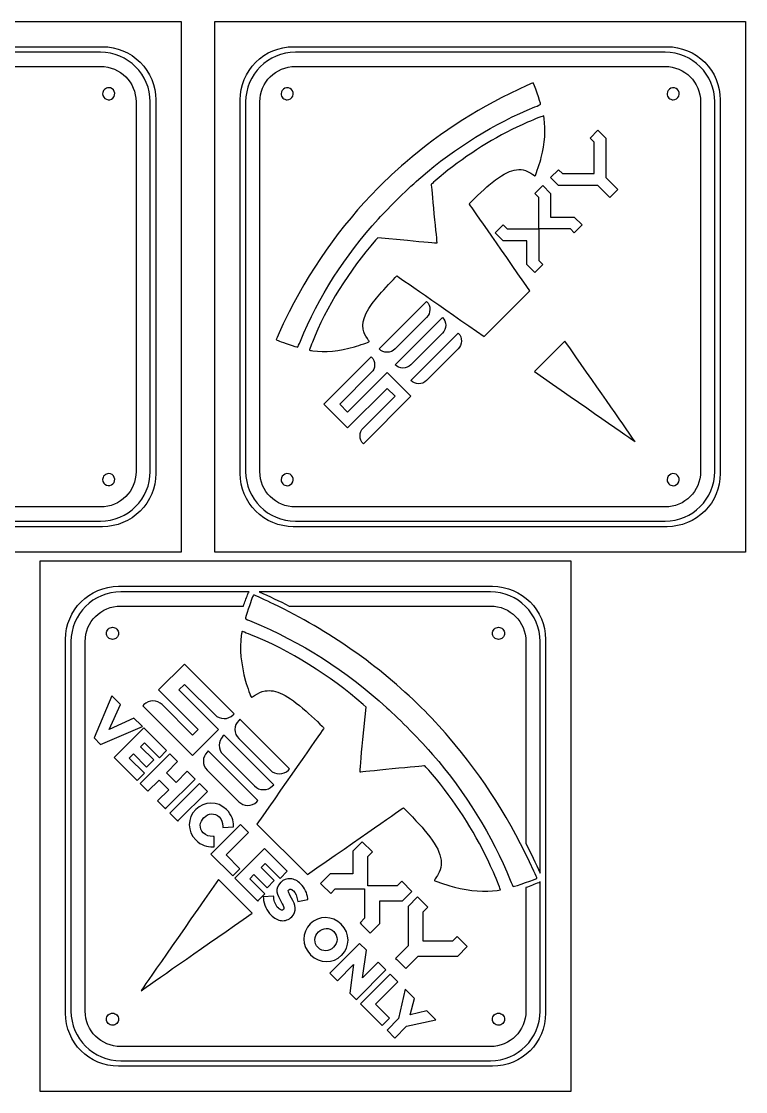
# Model space of a CAD drawing. Extents: x 0 to 1282, y 0 to 551.
# Drawn here: x 982.2 to 1282.4, y 107.5 to 551.2 of the extents above; entities that cross this region are included whole.
import ezdxf

# ---------------------------------------------------------------- set-up
doc = ezdxf.new("R2010")
doc.units = 0
doc.layers.add('Ebene_1', color=7, linetype='CONTINUOUS')

msp = doc.modelspace()

# ---------------------------------------------------------------- linework, layer by layer
at = {"layer": 'Ebene_1', "color": 7}
for points in [[(828.397345, 551.227001), (1048.397408, 551.227007), (1048.397413, 331.226961), (828.397341, 331.226954)], [(1062.400585, 331.227362), (1062.40059, 551.227422), (1282.400626, 551.227432), (1282.400634, 331.227364)], [(1015.897156, 521.227181)], [(1092.40057, 518.727031)], [(1252.400669, 518.727031)], [(1226.132844, 478.277907), (1221.220121, 483.19063), (1204.844388, 483.190642), (1201.569237, 486.465793), (1204.844387, 489.740942), (1206.481959, 488.10337), (1219.582537, 488.10335), (1219.582496, 501.203905), (1217.944924, 502.841478), (1221.220051, 506.116608), (1224.495201, 502.841457), (1224.495259, 486.465763), (1229.407982, 481.55304)], [(1130.0925, 482.231961)], [(1211.39468, 463.539736), (1209.757102, 465.177313), (1196.656513, 465.177317), (1196.656505, 478.277911), (1195.018928, 479.915488), (1198.294077, 483.190638), (1201.569228, 479.915488), (1201.569229, 473.365187), (1201.543632, 473.33959), (1201.569222, 470.090029), (1211.394661, 470.090026), (1214.669812, 466.814876)], [(1195.018928, 447.163988), (1191.743778, 450.439139), (1191.743781, 460.264585), (1188.468631, 460.264585), (1188.468631, 460.264585), (1181.918331, 460.264585), (1178.643181, 463.539735), (1181.91833, 466.814886), (1183.555903, 465.177313), (1196.656513, 465.177317), (1196.656505, 452.076712), (1198.294078, 450.439139)], [(1015.897156, 361.227082)], [(1092.40057, 358.726932)], [(1252.400669, 358.726932)], [(1249.00385, 349.892733)], [(1249.900641, 341.72736)], [(990.004305, 327.499511), (1210.004371, 327.499519), (1210.004374, 107.49947), (990.004301, 107.499463)], [(1191.185192, 308.680184)], [(1019.743125, 271.52811), (1012.343357, 254.201223), (1015.065443, 251.479137), (1032.390949, 258.880286), (1031.87581, 259.395424), (1028.885797, 262.385438), (1018.594072, 257.664942), (1023.314568, 267.956667)], [(1147.88759, 266.820442)], [(1032.975141, 258.296094), (1020.69468, 246.015632), (1030.211621, 236.49869), (1030.559652, 236.846721), (1033.17539, 239.462459), (1026.887385, 245.750463), (1028.622011, 247.485088), (1034.082756, 242.024343), (1037.047911, 244.989497), (1031.587165, 250.450242), (1033.238925, 252.102002), (1039.444063, 245.896864), (1042.409217, 248.862018)], [(1043.722612, 247.548623), (1031.44215, 235.268161), (1034.687665, 232.022646), (1039.336342, 236.671323), (1043.338674, 232.668992), (1038.689997, 228.020315), (1041.935512, 224.7748), (1042.283543, 225.122831), (1054.215974, 237.055261), (1050.970458, 240.300776), (1046.386687, 235.717005), (1042.384355, 239.719336), (1046.968127, 244.303108)], [(1056.072129, 235.199105), (1043.791668, 222.918644), (1047.037176, 219.673136), (1047.385207, 220.021167), (1059.317637, 231.953597)], [(1067.249101, 224.417095)], [(1073.053742, 218.217492), (1060.773281, 205.937031), (1069.794425, 196.915887), (1070.142456, 197.263918), (1072.807917, 199.929379), (1067.032288, 205.705008), (1076.299258, 214.971977)], [(1123.516762, 211.117324), (1119.579338, 207.1799), (1119.579338, 200.354663), (1119.579338, 197.741676), (1110.141114, 197.741676), (1106.203688, 193.80425), (1106.673249, 193.334688), (1110.417331, 189.590606), (1112.328734, 191.502008), (1124.491801, 191.503387), (1124.491801, 179.338941), (1122.580399, 177.427539), (1123.048582, 176.959356), (1126.792657, 173.215281), (1130.730083, 177.152707), (1130.731469, 186.595075), (1133.044748, 186.613028), (1133.068224, 186.589552), (1140.1683, 186.590938), (1144.105724, 190.528362), (1139.893466, 194.74062), (1137.982066, 192.82922), (1125.81762, 192.82922), (1125.818999, 204.992288), (1127.730399, 206.903688)], [(1082.961528, 208.309707), (1070.681066, 196.029245), (1080.198012, 186.512299), (1080.546043, 186.86033), (1083.16178, 189.476068), (1076.873775, 195.764073), (1078.6084, 197.498699), (1084.06914, 192.037959), (1087.034294, 195.003113), (1081.573554, 200.463853), (1083.225314, 202.115612), (1089.430454, 195.910473), (1092.395608, 198.875627)], [(1097.943329, 193.656612)], [(1146.443879, 188.190207), (1142.506455, 184.252783), (1142.505069, 167.877458), (1137.317775, 162.690163), (1137.787343, 162.220594), (1141.531418, 158.476519), (1146.718713, 163.663814), (1163.094038, 163.6652), (1167.031462, 167.602624), (1162.819205, 171.814882), (1160.907805, 169.903482), (1148.743358, 169.903482), (1148.744737, 182.066549), (1150.656137, 183.977949)], [(1111.734604, 173.838508)], [(1114.814259, 176.85166)], [(1122.328883, 168.942352), (1110.048421, 156.661891), (1113.260787, 153.449525), (1119.939632, 160.12837), (1118.348641, 148.361671), (1121.037585, 145.672727), (1121.385616, 146.020758), (1133.318047, 157.953188), (1130.105681, 161.165554), (1123.660231, 154.720104), (1125.200126, 166.071109)], [(1135.047142, 156.224092), (1122.766681, 143.943631), (1131.787818, 134.922494), (1132.135849, 135.270525), (1134.80131, 137.935986), (1129.025681, 143.711615), (1138.29265, 152.978584)], [(1141.311665, 149.95957), (1138.58267, 137.756444), (1133.768269, 132.942043), (1137.013784, 129.696528), (1141.876523, 134.559267), (1154.03269, 137.238545), (1153.396018, 137.875217), (1150.303803, 140.967432), (1143.36946, 139.259047), (1145.122031, 146.149204)], [(1000.504303, 139.999459)]]:
    msp.add_lwpolyline(points, close=True, dxfattribs=at)
for points in [[(860.897349, 540.727002), (1015.897397, 540.727002)], [(1015.000637, 538.454208), (861.794105, 538.454205)], [(1094.900593, 540.727421), (1249.900641, 540.727421)], [(1249.003848, 538.454611), (1095.797338, 538.454609)], [(861.794107, 532.561653), (1015.000637, 532.561656)], [(1095.797331, 532.562068), (1249.003845, 532.562066)], [(1029.73205, 517.830262), (1029.732044, 364.623745)], [(1035.624593, 364.623745), (1035.624595, 517.830259)], [(1037.897404, 518.726995), (1037.897404, 363.726947)], [(1072.900587, 363.727366), (1072.900587, 518.727414)], [(1075.173382, 517.830667), (1075.173383, 364.624125)], [(1081.065936, 364.624122), (1081.065945, 517.830653)], [(1263.735256, 517.830655), (1263.735258, 364.624127)], [(1269.6278, 364.624134), (1269.627805, 517.830655)], [(1271.900648, 518.727414), (1271.900648, 363.727366)], [(1198.888166, 510.874437), (1198.702542, 512.048866), (1198.123731, 511.861045)], [(1129.981777, 461.558291), (1129.018203, 460.468272)], [(1142.209789, 460.353909), (1129.981777, 461.558291)], [(1174.013037, 420.565767), (1192.974411, 439.527135)], [(1130.528807, 415.425361), (1150.179703, 435.076264)], [(1137.079102, 408.875065), (1156.730004, 428.525963)], [(1150.179704, 428.525963), (1137.079106, 415.425361)], [(1156.730005, 421.975662), (1143.629402, 408.875065)], [(1143.629403, 402.324764), (1163.280305, 421.975662)], [(1207.501932, 418.699278), (1194.856261, 406.053598)], [(1163.280306, 415.425361), (1150.179703, 402.324764)], [(1123.978506, 382.673863), (1137.079103, 395.774464), (1133.803953, 399.049615), (1117.428207, 382.673862), (1107.602755, 392.499313), (1127.253657, 412.15021)], [(1127.253657, 405.59991), (1114.153054, 392.499314), (1117.428205, 389.224164), (1133.803953, 405.599914), (1143.629404, 395.774463), (1123.978502, 376.123566)], [(1236.225158, 377.263497), (1236.632598, 376.986165), (1236.269756, 377.503948)], [(1015.000637, 349.892337), (861.794103, 349.89233)], [(1249.00385, 349.892733), (1095.797341, 349.892731)], [(1015.897397, 341.726941), (860.897349, 341.726941)], [(861.79411, 343.999788), (1015.000637, 343.999788)], [(1249.900641, 341.72736), (1094.900593, 341.72736)], [(1095.797328, 344.000181), (1249.00385, 344.000184)], [(1022.504311, 316.999515), (1177.504361, 316.999517)], [(1076.616, 314.726954), (1023.400951, 314.726954)], [(1176.607616, 314.726954), (1080.787495, 314.726954)], [(1023.400953, 308.834391), (1074.270084, 308.834389)], [(1093.173352, 308.834389), (1176.607615, 308.83439)], [(1000.504303, 139.999459), (1000.504302, 294.999506)], [(1002.776974, 294.102977), (1002.77698, 140.896318)], [(1008.669543, 140.896318), (1008.669545, 294.102983)], [(1191.339023, 294.102982), (1191.339024, 210.427548)], [(1197.231594, 198.012452), (1197.231594, 294.102976)], [(1199.504369, 294.999509), (1199.504368, 139.999461)], [(1049.857481, 284.776606), (1039.094812, 274.013938), (1055.47014, 257.63861), (1053.131991, 255.300462), (1040.50074, 267.931713)], [(1069.978265, 263.719456), (1070.446448, 264.187639), (1049.857481, 284.776606)], [(1033.012589, 267.931714), (1032.544406, 267.463532), (1033.013969, 266.993969), (1053.133374, 246.874564), (1063.896044, 257.637235), (1047.519335, 274.013944), (1049.857483, 276.352092), (1062.490116, 263.719459)], [(1123.75789, 253.456064), (1125.086218, 266.94256)], [(1125.086218, 266.94256), (1123.884037, 268.005299)], [(1072.782926, 261.850542), (1072.314744, 261.38236)], [(1092.903712, 240.793193), (1093.371895, 241.261376), (1072.782926, 261.850542)], [(1070.738948, 257.646565), (1070.738948, 257.640908), (1070.738948, 257.63808)], [(1066.23252, 255.300137), (1065.764338, 254.831954)], [(1086.353306, 234.242787), (1086.821489, 234.71097), (1066.23252, 255.300137)], [(1072.314751, 253.894005), (1085.415562, 240.793193)], [(1059.682107, 248.749724), (1059.213925, 248.281541)], [(1079.802894, 227.692374), (1080.271076, 228.160557), (1059.682107, 248.749724)], [(1064.188543, 251.096159), (1064.188543, 251.090502), (1064.188543, 251.087674)], [(1057.638137, 244.545753), (1057.638137, 244.540096), (1057.638137, 244.537268)], [(1065.764338, 247.343592), (1078.865149, 234.24278)], [(1059.213932, 240.793186), (1072.314744, 227.692374)], [(1054.522568, 224.468198), (1054.489405, 224.435035)], [(1057.884063, 221.106661), (1057.917226, 221.139824)], [(1065.696789, 217.442701), (1065.721637, 216.93999), (1070.178348, 217.256251), (1070.174205, 217.718911)], [(1079.874829, 218.379682), (1100.787667, 197.466844)], [(1061.655765, 209.015407), (1062.12947, 209.030596), (1062.132227, 209.505687), (1062.151567, 213.237338), (1061.67924, 213.259435)], [(1077.816235, 181.444167), (1063.869087, 195.391315)], [(1089.70252, 194.218663), (1089.669357, 194.185499)], [(1093.130285, 191.188617), (1093.163448, 191.221781)], [(1179.477917, 190.944435), (1180.773198, 191.149173), (1180.566046, 191.787552)], [(1191.339026, 192.073852), (1191.339026, 140.896318)], [(1197.231595, 140.89631), (1197.231589, 194.517699)], [(1086.818818, 188.108784), (1086.771859, 188.597685), (1082.497453, 188.212369), (1082.52508, 187.737285)], [(1094.182694, 187.766297), (1094.181279, 187.767711)], [(1096.696219, 186.849321), (1096.784607, 186.363185), (1100.96648, 187.131061), (1100.915385, 187.585433)], [(1090.8267, 182.998847), (1090.793537, 182.965684)], [(1094.271061, 179.985341), (1094.304224, 180.018505)], [(1101.955198, 177.03546), (1101.921952, 177.002214)], [(1105.316948, 173.673709), (1105.350194, 173.706955)], [(1111.60196, 167.388698), (1111.568715, 167.355452)], [(1114.963711, 164.026947), (1114.996956, 164.060193)], [(1032.115967, 149.764797), (1031.810079, 149.315424), (1032.38116, 149.715611)], [(1176.607618, 126.16491), (1023.400951, 126.16491)], [(1023.400958, 120.27234), (1176.607618, 120.272333)], [(1177.504364, 117.999458), (1022.504311, 117.999451)]]:
    msp.add_lwpolyline(points, dxfattribs=at)
for points in [[(1035.624595, 517.830259), (1035.624593, 529.204964), (1026.375351, 538.454206), (1015.000637, 538.454208)], [(1015.897397, 540.727002), (1021.732162, 540.727002), (1027.32795, 538.409151), (1031.453751, 534.283349)], [(1095.797338, 538.454609), (1084.422631, 538.454609), (1075.173382, 529.20536), (1075.173382, 517.830667)], [(1079.344239, 534.283768), (1083.470041, 538.40957), (1089.065829, 540.727421), (1094.900593, 540.727421)], [(1269.627805, 517.830655), (1269.627805, 529.205362), (1260.378569, 538.454611), (1249.003848, 538.454611)], [(1249.900641, 540.727421), (1255.735406, 540.727421), (1261.331194, 538.40957), (1265.456995, 534.283768)], [(1015.000637, 532.561656), (1023.212787, 532.561658), (1029.73205, 526.042405), (1029.73205, 517.830262)], [(1031.453751, 534.283349), (1035.579553, 530.157548), (1037.897404, 524.56176), (1037.897404, 518.726995)], [(1072.900587, 518.727414), (1072.900587, 524.562179), (1075.218438, 530.157967), (1079.344239, 534.283768)], [(1081.065945, 517.830653), (1081.065938, 526.042803), (1087.585189, 532.562068), (1095.797331, 532.562068)], [(1249.003845, 532.562066), (1257.215998, 532.56207), (1263.735261, 526.042806), (1263.735256, 517.830655)], [(1265.456995, 534.283768), (1269.582797, 530.157967), (1271.900648, 524.562179), (1271.900648, 518.727414)], [(1018.397158, 523.727183), (1017.734116, 523.727183), (1017.098231, 523.46379), (1016.62939, 522.994949)], [(1020.706858, 522.18389), (1020.319905, 523.118077), (1019.408314, 523.727183), (1018.397158, 523.727183)], [(1094.168338, 522.994801), (1093.453342, 523.709796), (1092.378047, 523.923686), (1091.443861, 523.536733)], [(1191.693286, 524.628385), (1172.922514, 516.14526), (1156.539594, 505.754817), (1141.249864, 492.635845)], [(1194.312161, 525.776863), (1194.269593, 525.776863), (1193.090819, 525.259995), (1191.693286, 524.628385)], [(1197.454309, 516.855445), (1197.497943, 517.36392), (1194.534936, 525.776855), (1194.312161, 525.776863)], [(1254.168437, 522.994801), (1253.453441, 523.709796), (1252.378146, 523.923686), (1251.44396, 523.536733)], [(1016.62939, 522.994949), (1016.160549, 522.526108), (1015.897156, 521.890223), (1015.897156, 521.227181)], [(1015.897156, 521.227181), (1015.897156, 520.216025), (1016.506262, 519.304433), (1017.440449, 518.917481)], [(1017.440449, 518.917481), (1018.374635, 518.530528), (1019.44993, 518.744418), (1020.164926, 519.459413)], [(1020.164926, 519.459413), (1020.879921, 520.174408), (1021.093811, 521.249704), (1020.706858, 522.18389)], [(1091.443861, 523.536733), (1090.509674, 523.14978), (1089.900568, 522.238189), (1089.900568, 521.227033)], [(1089.900568, 521.227033), (1089.900568, 520.563991), (1090.16396, 519.928106), (1090.632802, 519.459265)], [(1090.632802, 519.459265), (1091.101643, 518.990423), (1091.737528, 518.727031), (1092.40057, 518.727031)], [(1092.40057, 518.727031), (1093.411726, 518.727031), (1094.323317, 519.336137), (1094.71027, 520.270324)], [(1094.71027, 520.270324), (1095.097223, 521.20451), (1094.883333, 522.279805), (1094.168338, 522.994801)], [(1251.44396, 523.536733), (1250.509773, 523.14978), (1249.900667, 522.238189), (1249.900667, 521.227033)], [(1249.900667, 521.227033), (1249.900667, 520.563991), (1250.164059, 519.928106), (1250.632901, 519.459265)], [(1250.632901, 519.459265), (1251.101742, 518.990423), (1251.737627, 518.727031), (1252.400669, 518.727031)], [(1252.400669, 518.727031), (1253.411825, 518.727031), (1254.323416, 519.336137), (1254.710369, 520.270324)], [(1254.710369, 520.270324), (1255.097322, 521.20451), (1254.883432, 522.279805), (1254.168437, 522.994801)], [(1147.800515, 486.574102), (1161.999894, 498.852853), (1178.404426, 508.987631), (1195.010458, 515.741671)], [(1195.010458, 515.741671), (1196.348706, 516.285968), (1197.44808, 516.786989), (1197.454309, 516.855445)], [(1198.123731, 511.861045), (1196.884307, 511.459005), (1192.437722, 509.611716), (1189.753347, 508.383456)], [(1197.690731, 494.738403), (1199.192297, 500.699842), (1199.60867, 506.309803), (1198.888166, 510.874437)], [(1189.753347, 508.383456), (1178.379119, 503.179093), (1167.150475, 496.155453), (1157.145093, 487.987139)], [(1141.249864, 492.635845), (1137.416896, 489.347072), (1133.693186, 485.873111), (1130.0925, 482.231961)], [(1195.256751, 487.399203), (1195.585666, 487.996711), (1197.277783, 493.098888), (1197.690731, 494.738403)], [(1176.007802, 483.304428), (1183.590571, 489.700881), (1188.242025, 491.165238), (1192.865888, 488.611247)], [(1192.865888, 488.611247), (1193.452986, 488.286839), (1194.197806, 487.82021), (1194.520449, 487.574217)], [(1130.233175, 469.403594), (1134.301051, 473.893396), (1143.238613, 482.629238), (1147.800515, 486.574102)], [(1157.145093, 487.987139), (1154.772503, 486.050209), (1152.1464, 483.74219), (1152.102464, 483.555467)], [(1194.520449, 487.574217), (1195.053926, 487.167878), (1195.121188, 487.15263), (1195.256751, 487.399203)], [(1130.0925, 482.231961), (1114.489515, 466.45365), (1101.193106, 447.532468), (1091.292418, 426.901577)], [(1152.102464, 483.555467), (1152.081329, 483.465869), (1152.594476, 478.008644), (1153.242908, 471.427952)], [(1167.869077, 475.580805), (1167.861368, 475.747557), (1174.356708, 481.911638), (1176.007802, 483.304428)], [(1192.974411, 439.527135), (1179.538968, 458.795702), (1167.870882, 475.542966), (1167.869077, 475.580805)], [(1153.242908, 471.427952), (1153.891383, 464.847302), (1154.425667, 459.392162), (1154.429744, 459.305919)], [(1097.862447, 418.611199), (1105.515728, 437.179935), (1116.136031, 453.844232), (1130.233175, 469.403594)], [(1129.018203, 460.468272), (1118.223858, 448.258135), (1108.405181, 432.44284), (1102.834546, 418.292925)], [(1154.429744, 459.305919), (1154.43393, 459.219708), (1148.935069, 459.691434), (1142.209789, 460.353909)], [(1131.522336, 438.992174), (1133.583339, 441.314684), (1137.833633, 445.785126), (1137.908933, 445.709826)], [(1137.908933, 445.709826), (1137.92852, 445.690225), (1157.179224, 432.286801), (1174.013037, 420.565767)], [(1123.938311, 423.578181), (1123.17582, 427.583549), (1125.388675, 432.080546), (1131.522336, 438.992174)], [(1150.179703, 435.076264), (1151.100842, 434.155124), (1151.552884, 433.054882), (1151.535827, 431.775539)], [(1151.535827, 431.775539), (1151.518763, 430.496174), (1151.066722, 429.412982), (1150.179704, 428.525963)], [(1091.292418, 426.901577), (1089.992566, 424.192995), (1087.864893, 419.481769), (1087.86489, 419.312053)], [(1156.730004, 428.525963), (1157.651143, 427.604823), (1158.103182, 426.504579), (1158.086121, 425.225231)], [(1125.612965, 419.686958), (1124.596772, 421.224997), (1124.219396, 422.101406), (1123.938311, 423.578181)], [(1158.086121, 425.225231), (1158.069061, 423.945871), (1157.617023, 422.862681), (1156.730005, 421.975662)], [(1163.280305, 421.975662), (1164.201444, 421.054522), (1164.653483, 419.954278), (1164.636421, 418.67493)], [(1087.86489, 419.312053), (1087.864894, 419.146119), (1089.628466, 418.46848), (1093.142842, 417.283314)], [(1093.142842, 417.283314), (1095.021223, 416.649808), (1096.635479, 416.166203), (1096.730775, 416.208637)], [(1096.730775, 416.208637), (1096.825902, 416.250972), (1097.335152, 417.331892), (1097.862447, 418.611199)], [(1102.834546, 418.292925), (1102.348339, 417.057934), (1101.854026, 415.814589), (1101.735766, 415.529345)], [(1120.244397, 416.287937), (1122.364993, 416.883565), (1126.363525, 418.306239), (1126.363515, 418.465037)], [(1126.363515, 418.465037), (1126.363586, 418.512342), (1126.025998, 419.062175), (1125.612965, 419.686958)], [(1164.636421, 418.67493), (1164.619362, 417.39557), (1164.167323, 416.31238), (1163.280306, 415.425361)], [(1236.269756, 377.503948), (1231.543856, 384.249021), (1219.758801, 401.131285), (1207.501932, 418.699278)], [(1101.735766, 415.529345), (1101.617527, 415.244179), (1101.55531, 414.976064), (1101.597649, 414.93374)], [(1101.597649, 414.93374), (1101.639941, 414.891434), (1102.281361, 414.771575), (1103.023103, 414.667347)], [(1103.023103, 414.667347), (1108.071768, 413.957675), (1113.901587, 414.506314), (1120.244397, 416.287937)], [(1133.803956, 414.04366), (1132.524601, 414.060726), (1131.432884, 414.521293), (1130.528807, 415.425361)], [(1137.079106, 415.425361), (1136.157972, 414.504227), (1135.066256, 414.04366), (1133.803956, 414.04366)], [(1127.253657, 412.15021), (1128.174793, 411.229074), (1128.626832, 410.12883), (1128.609774, 408.849479)], [(1128.609774, 408.849479), (1128.592719, 407.570124), (1128.14068, 406.486934), (1127.253657, 405.59991)], [(1140.354252, 407.493364), (1139.074901, 407.510435), (1137.983185, 407.971002), (1137.079102, 408.875065)], [(1143.629402, 408.875065), (1142.708268, 407.953931), (1141.616551, 407.493364), (1140.354252, 407.493364)], [(1194.856261, 406.053598), (1214.748741, 392.205822), (1235.775663, 377.569605), (1236.225158, 377.263497)], [(1146.904553, 400.943063), (1145.625202, 400.960134), (1144.533486, 401.420701), (1143.629403, 402.324764)], [(1150.179703, 402.324764), (1149.258569, 401.40363), (1148.166852, 400.943063), (1146.904553, 400.943063)], [(1122.622386, 379.373131), (1122.622383, 380.669535), (1123.074423, 381.769779), (1123.978506, 382.673863)], [(1123.978502, 376.123566), (1123.074426, 377.027642), (1122.622388, 378.11083), (1122.622386, 379.373131)], [(1015.000637, 343.999788), (1026.375351, 343.999781), (1035.624593, 353.249024), (1035.624593, 364.623745)], [(1029.732044, 364.623745), (1029.732051, 356.411595), (1023.212786, 349.89233), (1015.000637, 349.892337)], [(1075.173383, 364.624125), (1075.173383, 353.249432), (1084.422627, 344.000189), (1095.797328, 344.000181)], [(1095.797341, 349.892731), (1087.585198, 349.892731), (1081.065941, 356.411974), (1081.065936, 364.624122)], [(1094.168338, 362.994702), (1093.453342, 363.709697), (1092.378047, 363.923587), (1091.443861, 363.536634)], [(1249.00385, 344.000184), (1260.378565, 344.000177), (1269.627807, 353.24942), (1269.6278, 364.624134)], [(1263.735258, 364.624127), (1263.735258, 356.41197), (1257.215993, 349.892733), (1249.00385, 349.892733)], [(1254.168437, 362.994702), (1253.453441, 363.709697), (1252.378146, 363.923587), (1251.44396, 363.536634)], [(1016.62939, 362.99485), (1016.160549, 362.526009), (1015.897156, 361.890124), (1015.897156, 361.227082)], [(1015.897156, 361.227082), (1015.897156, 360.215926), (1016.506262, 359.304334), (1017.440449, 358.917382)], [(1018.397158, 363.727084), (1017.734116, 363.727084), (1017.098231, 363.463691), (1016.62939, 362.99485)], [(1017.440449, 358.917382), (1018.374635, 358.530429), (1019.44993, 358.744318), (1020.164926, 359.459314)], [(1020.706858, 362.183791), (1020.319905, 363.117978), (1019.408314, 363.727084), (1018.397158, 363.727084)], [(1020.164926, 359.459314), (1020.879921, 360.174309), (1021.093811, 361.249605), (1020.706858, 362.183791)], [(1037.897404, 363.726947), (1037.897404, 357.892183), (1035.579553, 352.296395), (1031.453751, 348.170593)], [(1079.344239, 348.171012), (1075.218438, 352.296814), (1072.900587, 357.892602), (1072.900587, 363.727366)], [(1091.443861, 363.536634), (1090.509674, 363.149681), (1089.900568, 362.23809), (1089.900568, 361.226934)], [(1089.900568, 361.226934), (1089.900568, 360.563892), (1090.16396, 359.928007), (1090.632802, 359.459166)], [(1090.632802, 359.459166), (1091.101643, 358.990324), (1091.737528, 358.726932), (1092.40057, 358.726932)], [(1092.40057, 358.726932), (1093.411726, 358.726932), (1094.323317, 359.336038), (1094.71027, 360.270224)], [(1094.71027, 360.270224), (1095.097223, 361.204411), (1094.883333, 362.279706), (1094.168338, 362.994702)], [(1251.44396, 363.536634), (1250.509773, 363.149681), (1249.900667, 362.23809), (1249.900667, 361.226934)], [(1249.900667, 361.226934), (1249.900667, 360.563892), (1250.164059, 359.928007), (1250.632901, 359.459166)], [(1250.632901, 359.459166), (1251.101742, 358.990324), (1251.737627, 358.726932), (1252.400669, 358.726932)], [(1252.400669, 358.726932), (1253.411825, 358.726932), (1254.323416, 359.336038), (1254.710369, 360.270224)], [(1254.710369, 360.270224), (1255.097322, 361.204411), (1254.883432, 362.279706), (1254.168437, 362.994702)], [(1271.900648, 363.727366), (1271.900648, 357.892602), (1269.582797, 352.296814), (1265.456995, 348.171012)], [(1031.453751, 348.170593), (1027.32795, 344.044792), (1021.732162, 341.726941), (1015.897397, 341.726941)], [(1094.900593, 341.72736), (1089.065829, 341.72736), (1083.470041, 344.045211), (1079.344239, 348.171012)], [(1265.456995, 348.171012), (1261.331194, 344.045211), (1255.735406, 341.72736), (1249.900641, 341.72736)], [(1000.504302, 294.999506), (1000.504304, 307.187511), (1010.316305, 316.999512), (1022.504311, 316.999515)], [(1177.504361, 316.999517), (1189.692367, 316.999515), (1199.504367, 307.187515), (1199.504369, 294.999509)], [(1023.400951, 314.726954), (1012.026253, 314.72696), (1002.776978, 305.47768), (1002.776974, 294.102977)], [(1074.270084, 308.834389), (1074.79735, 310.383256), (1075.374017, 311.916782), (1075.962653, 313.440719)], [(1075.962653, 313.440719), (1076.041853, 313.92128), (1076.281771, 314.36663), (1076.616, 314.726954)], [(1078.492071, 313.394038), (1078.309065, 313.394037), (1077.561689, 311.44896), (1076.254536, 307.572891)], [(1086.862689, 309.613759), (1083.875353, 311.047395), (1078.679257, 313.394037), (1078.492071, 313.394038)], [(1080.787495, 314.726954), (1084.973074, 312.885601), (1089.104399, 310.921365), (1093.173352, 308.834389)], [(1191.185192, 308.680184), (1187.451037, 312.414338), (1182.294974, 314.726952), (1176.607616, 314.726954)], [(1008.669545, 294.102983), (1008.669545, 302.315126), (1015.188797, 308.834389), (1023.400953, 308.834391)], [(1076.254536, 307.572891), (1075.555844, 305.50119), (1075.02246, 303.720802), (1075.069268, 303.615691)], [(1147.88759, 266.820442), (1130.485395, 284.029268), (1109.616886, 298.694111), (1086.862689, 309.613759)], [(1176.607615, 308.83439), (1184.819763, 308.834395), (1191.33903, 302.315118), (1191.339023, 294.102982)], [(1197.231594, 294.102976), (1197.231589, 299.790332), (1194.91934, 304.946038), (1191.185192, 308.680184)], [(1075.069268, 303.615691), (1075.115974, 303.510804), (1076.308116, 302.949113), (1077.719092, 302.367553)], [(1077.719092, 302.367553), (1098.198885, 293.926606), (1116.578256, 282.213277), (1133.738958, 266.665274)], [(1017.504088, 297.499818), (1017.504088, 298.162859), (1017.767481, 298.798745), (1018.236322, 299.267586)], [(1018.236322, 295.73205), (1017.767481, 296.200891), (1017.504088, 296.836776), (1017.504088, 297.499818)], [(1018.236322, 299.267586), (1018.705163, 299.736427), (1019.341048, 299.999819), (1020.00409, 299.999819)], [(1020.00409, 299.999819), (1020.667131, 299.999819), (1021.303017, 299.736427), (1021.771858, 299.267586)], [(1021.771858, 299.267586), (1022.240699, 298.798745), (1022.504091, 298.162859), (1022.504091, 297.499818)], [(1022.504091, 297.499818), (1022.504091, 296.836776), (1022.240699, 296.200891), (1021.771858, 295.73205)], [(1073.663151, 298.247937), (1073.616496, 298.201282), (1073.484308, 297.493854), (1073.369353, 296.675776)], [(1074.320066, 298.095598), (1074.005542, 298.226014), (1073.709842, 298.294629), (1073.663151, 298.247937)], [(1077.368067, 296.883732), (1076.005976, 297.419981), (1074.63466, 297.965175), (1074.320066, 298.095598)], [(1177.504187, 297.499818), (1177.504187, 298.162859), (1177.76758, 298.798745), (1178.236421, 299.267586)], [(1178.236421, 295.73205), (1177.76758, 296.200891), (1177.504187, 296.836776), (1177.504187, 297.499818)], [(1178.236421, 299.267586), (1178.705262, 299.736427), (1179.341147, 299.999819), (1180.004189, 299.999819)], [(1180.004189, 299.999819), (1180.66723, 299.999819), (1181.303116, 299.736427), (1181.771957, 299.267586)], [(1181.771957, 299.267586), (1182.240798, 298.798745), (1182.50419, 298.162859), (1182.50419, 297.499818)], [(1182.50419, 297.499818), (1182.50419, 296.836776), (1182.240798, 296.200891), (1181.771957, 295.73205)], [(1020.00409, 294.999816), (1019.341048, 294.999816), (1018.705163, 295.263208), (1018.236322, 295.73205)], [(1021.771858, 295.73205), (1021.303017, 295.263208), (1020.667131, 294.999816), (1020.00409, 294.999816)], [(1073.369353, 296.675776), (1072.586635, 291.107505), (1073.191739, 284.677692), (1075.156725, 277.682092)], [(1123.884037, 268.005299), (1110.417237, 279.910588), (1092.974265, 290.739777), (1077.368067, 296.883732)], [(1180.004189, 294.999816), (1179.341147, 294.999816), (1178.705262, 295.263208), (1178.236421, 295.73205)], [(1181.771957, 295.73205), (1181.303116, 295.263208), (1180.66723, 294.999816), (1180.004189, 294.999816)], [(1075.156725, 277.682092), (1075.813653, 275.34325), (1077.382753, 270.933205), (1077.557885, 270.933207)], [(1077.557885, 270.933207), (1077.61007, 270.933137), (1078.216476, 271.305457), (1078.905565, 271.761002)], [(1078.905565, 271.761002), (1080.601892, 272.881776), (1081.568506, 273.297997), (1083.197272, 273.608016)], [(1083.197272, 273.608016), (1087.61486, 274.448977), (1092.574683, 272.008374), (1100.19765, 265.243438)], [(1036.731804, 269.482652), (1035.311224, 269.482654), (1034.02576, 268.944885), (1033.012589, 267.931714)], [(1040.50074, 267.931713), (1039.484619, 268.947834), (1038.182334, 269.482653), (1036.731804, 269.482652)], [(1133.738958, 266.665274), (1138.690832, 262.178754), (1148.325761, 252.321345), (1152.676625, 247.289932)], [(1159.362227, 254.514788), (1155.73498, 258.742227), (1151.903479, 262.849176), (1147.88759, 266.820442)], [(1062.490116, 263.719459), (1063.488331, 262.721244), (1064.767786, 262.18759), (1066.198284, 262.168519)], [(1066.198284, 262.168519), (1067.638834, 262.149311), (1068.947157, 262.688348), (1069.978265, 263.719456)], [(1100.19765, 265.243438), (1102.759181, 262.970323), (1107.689721, 258.282596), (1107.606672, 258.199547)], [(1070.738948, 257.63808), (1070.738941, 256.214511), (1071.286539, 254.922216), (1072.314751, 253.894005)], [(1072.314744, 261.38236), (1071.301572, 260.369189), (1070.758055, 259.07997), (1070.738948, 257.646565)], [(1107.606672, 258.199547), (1107.585028, 258.177903), (1092.80218, 236.945999), (1079.874829, 218.379682)], [(1065.764338, 254.831954), (1064.751159, 253.818776), (1064.207649, 252.529564), (1064.188543, 251.096159)], [(1122.602039, 239.978449), (1122.506912, 239.973832), (1123.027224, 246.038641), (1123.75789, 253.456064)], [(1194.647392, 198.879795), (1185.2912, 219.582425), (1173.831377, 237.651461), (1159.362227, 254.514788)], [(1064.188543, 251.087674), (1064.188536, 249.664105), (1064.736126, 248.371803), (1065.764338, 247.343592)], [(1057.638137, 244.537268), (1057.63813, 243.113699), (1058.18572, 241.821397), (1059.213932, 240.793186)], [(1059.213925, 248.281541), (1058.200753, 247.26837), (1057.657243, 245.979158), (1057.638137, 244.545753)], [(1152.676625, 247.289932), (1166.219086, 231.629185), (1177.396918, 213.536322), (1184.846064, 195.221234)], [(1085.415562, 240.793193), (1086.413771, 239.794984), (1087.693225, 239.26133), (1089.12373, 239.242253)], [(1089.12373, 239.242253), (1090.564284, 239.223041), (1091.872602, 239.762082), (1092.903712, 240.793193)], [(1135.971655, 241.287437), (1128.713739, 240.572226), (1122.697161, 239.982949), (1122.602039, 239.978449)], [(1149.347314, 242.545247), (1149.248481, 242.568603), (1143.229622, 242.002599), (1135.971655, 241.287437)], [(1154.23508, 236.983641), (1152.098814, 239.600407), (1149.553254, 242.496798), (1149.347314, 242.545247)], [(1176.730561, 201.019404), (1170.990566, 213.564248), (1163.244083, 225.948522), (1154.23508, 236.983641)], [(1078.865149, 234.24278), (1079.863358, 233.244571), (1081.144198, 232.712303), (1082.574703, 232.693226)], [(1082.574703, 232.693226), (1084.01525, 232.674021), (1085.322203, 233.211684), (1086.353306, 234.242787)], [(1067.249108, 224.417103), (1063.515201, 228.151009), (1057.990702, 227.936332), (1054.522568, 224.468198)], [(1072.314744, 227.692374), (1073.312952, 226.694165), (1074.593792, 226.161898), (1076.024298, 226.14282)], [(1076.024298, 226.14282), (1077.464844, 226.123615), (1078.771797, 226.661278), (1079.802894, 227.692374)], [(1054.489405, 224.435035), (1050.986446, 220.932076), (1050.884665, 215.427856), (1054.47283, 211.839691)], [(1057.917226, 221.139824), (1059.73831, 222.960908), (1062.426292, 223.146636), (1064.185892, 221.387036)], [(1070.174205, 217.718911), (1070.156987, 219.940281), (1069.510839, 222.155357), (1067.249101, 224.417095)], [(1100.787667, 197.466844), (1122.039318, 212.285037), (1140.51018, 225.153972), (1140.551917, 225.155969)], [(1140.551917, 225.155969), (1140.735831, 225.164464), (1147.534302, 218.00064), (1149.070441, 216.179619)], [(1057.602323, 214.803467), (1055.810288, 216.595502), (1056.059112, 219.28171), (1057.884063, 221.106661)], [(1064.185892, 221.387036), (1065.244615, 220.328313), (1065.617268, 219.080714), (1065.696789, 217.442701)], [(1061.67924, 213.259435), (1059.982749, 213.340215), (1058.833163, 213.572627), (1057.602323, 214.803467)], [(1149.070441, 216.179619), (1156.125209, 207.816442), (1157.740272, 202.68627), (1154.923427, 197.58653)], [(1054.47283, 211.839691), (1056.789376, 209.523145), (1059.110264, 208.929988), (1061.655765, 209.015407)], [(1191.339024, 210.427548), (1193.423741, 206.345726), (1195.388688, 202.20462), (1197.231594, 198.012452)], [(1180.566046, 191.787552), (1180.122633, 193.15453), (1178.085221, 198.058759), (1176.730561, 201.019404)], [(1063.869087, 195.391315), (1048.59612, 173.451531), (1032.453568, 150.26055), (1032.115967, 149.764797)], [(1093.764242, 195.755786), (1092.300092, 195.874382), (1090.846612, 195.362755), (1089.70252, 194.218663)], [(1097.943357, 193.656569), (1096.691955, 194.907972), (1095.228399, 195.637197), (1093.764242, 195.755786)], [(1153.779673, 195.761676), (1153.331543, 195.173256), (1153.31469, 195.099114), (1153.586628, 194.949602)], [(1154.923427, 197.58653), (1154.565631, 196.939004), (1154.050994, 196.117525), (1153.779673, 195.761676)], [(1186.074453, 192.525871), (1186.63527, 192.477742), (1195.91405, 195.745702), (1195.914056, 195.9914)], [(1195.914056, 195.9914), (1195.914084, 196.03838), (1195.344004, 197.338428), (1194.647392, 198.879795)], [(1089.669357, 194.185499), (1088.443233, 192.959376), (1088.001588, 191.647692), (1088.162618, 190.322652)], [(1092.902406, 190.306112), (1092.778323, 190.789052), (1092.825479, 190.883812), (1093.130285, 191.188617)], [(1093.163448, 191.221781), (1093.338811, 191.397143), (1093.534559, 191.467592), (1093.831891, 191.420661)], [(1093.831891, 191.420661), (1094.129229, 191.37371), (1094.529388, 191.176151), (1094.964365, 190.741174)], [(1100.915385, 187.585433), (1100.67214, 189.809412), (1099.704082, 191.895859), (1097.943329, 193.656612)], [(1153.586628, 194.949602), (1154.245642, 194.586832), (1159.872923, 192.720561), (1161.681176, 192.265124)], [(1161.681176, 192.265124), (1168.256155, 190.609009), (1174.443495, 190.149784), (1179.477917, 190.944435)], [(1184.846064, 195.221234), (1185.446383, 193.745245), (1185.998956, 192.532739), (1186.074453, 192.525871)], [(1196.684208, 194.121596), (1194.92201, 193.395805), (1193.141033, 192.70366), (1191.339026, 192.073852)], [(1197.231589, 194.517699), (1197.071886, 194.35941), (1196.888119, 194.224574), (1196.684208, 194.121596)], [(1082.52508, 187.737285), (1082.681202, 184.978994), (1083.895383, 182.483409), (1085.730538, 180.648254)], [(1088.727455, 183.545738), (1087.499521, 184.773672), (1086.994505, 186.272159), (1086.818818, 188.108784)], [(1088.162618, 190.322652), (1088.323647, 188.997611), (1089.01278, 187.68498), (1089.890335, 186.205691)], [(1094.181279, 187.767711), (1093.441391, 189.017297), (1093.026496, 189.823179), (1092.902406, 190.306112)], [(1095.755731, 183.624467), (1095.661523, 184.91807), (1095.067963, 186.257105), (1094.182694, 187.766297)], [(1094.964365, 190.741174), (1095.83825, 189.867289), (1096.392212, 188.529386), (1096.696219, 186.849321)], [(1089.998041, 182.744713), (1089.655554, 182.816195), (1089.202588, 183.070605), (1088.727455, 183.545738)], [(1089.890335, 186.205691), (1090.60085, 185.00515), (1090.951653, 184.234185), (1091.04352, 183.784677)], [(1090.793537, 182.965684), (1090.562016, 182.734163), (1090.340529, 182.673246), (1089.998041, 182.744713)], [(1091.04352, 183.784677), (1091.135395, 183.335162), (1091.077865, 183.250012), (1090.8267, 182.998847)], [(1094.304224, 180.018505), (1095.389817, 181.104098), (1095.849932, 182.330872), (1095.755731, 183.624467)], [(1032.38116, 149.715611), (1039.820428, 154.927887), (1058.440188, 167.925836), (1077.816235, 181.444167)], [(1085.730538, 180.648254), (1087.039902, 179.33889), (1088.521298, 178.53172), (1090.024282, 178.376397)], [(1090.024282, 178.376397), (1091.527266, 178.221074), (1093.0324, 178.746681), (1094.271061, 179.985341)], [(1114.814259, 176.85166), (1111.064619, 180.6013), (1105.431512, 180.511774), (1101.955198, 177.03546)], [(1101.921952, 177.002214), (1098.447976, 173.528239), (1098.35681, 167.955668), (1102.104287, 164.208191)], [(1105.184297, 167.221698), (1103.319827, 169.086169), (1103.501683, 171.858444), (1105.316948, 173.673709)], [(1105.350194, 173.706955), (1107.169351, 175.526112), (1109.866392, 175.70672), (1111.734604, 173.838508)], [(1111.734604, 173.838508), (1113.599082, 171.974031), (1113.417226, 169.203963), (1111.60196, 167.388698)], [(1114.996956, 164.060193), (1118.470932, 167.534168), (1118.561751, 173.104168), (1114.814259, 176.85166)], [(1102.104287, 164.208191), (1105.853934, 160.458544), (1111.487396, 160.550633), (1114.963711, 164.026947)], [(1111.568715, 167.355452), (1109.749557, 165.536295), (1107.052516, 165.353479), (1105.184297, 167.221698)], [(1022.504311, 117.999451), (1010.316303, 117.999451), (1000.504303, 127.811451), (1000.504303, 139.999459)], [(1002.77698, 140.896318), (1002.77698, 129.521611), (1012.026251, 120.27234), (1023.400958, 120.27234)], [(1023.400951, 126.16491), (1015.188808, 126.16491), (1008.669543, 132.684175), (1008.669543, 140.896318)], [(1017.504088, 137.499719), (1017.504088, 138.16276), (1017.767481, 138.798645), (1018.236322, 139.267487)], [(1018.236322, 139.267487), (1018.705163, 139.736328), (1019.341048, 139.99972), (1020.00409, 139.99972)], [(1020.00409, 139.99972), (1020.667131, 139.99972), (1021.303017, 139.736328), (1021.771858, 139.267487)], [(1021.771858, 139.267487), (1022.240699, 138.798645), (1022.504091, 138.16276), (1022.504091, 137.499719)], [(1191.339026, 140.896318), (1191.339026, 132.684175), (1184.819761, 126.16491), (1176.607618, 126.16491)], [(1176.607618, 120.272333), (1187.982318, 120.27234), (1197.231582, 129.521604), (1197.231595, 140.89631)], [(1177.504187, 137.499719), (1177.504187, 138.16276), (1177.76758, 138.798645), (1178.236421, 139.267487)], [(1199.504368, 139.999461), (1199.504372, 127.811458), (1189.692364, 117.999451), (1177.504364, 117.999458)], [(1178.236421, 139.267487), (1178.705262, 139.736328), (1179.341147, 139.99972), (1180.004189, 139.99972)], [(1180.004189, 139.99972), (1180.66723, 139.99972), (1181.303116, 139.736328), (1181.771957, 139.267487)], [(1181.771957, 139.267487), (1182.240798, 138.798645), (1182.50419, 138.16276), (1182.50419, 137.499719)], [(1018.236322, 135.731951), (1017.767481, 136.200792), (1017.504088, 136.836677), (1017.504088, 137.499719)], [(1020.00409, 134.999717), (1019.341048, 134.999717), (1018.705163, 135.263109), (1018.236322, 135.731951)], [(1021.771858, 135.731951), (1021.303017, 135.263109), (1020.667131, 134.999717), (1020.00409, 134.999717)], [(1022.504091, 137.499719), (1022.504091, 136.836677), (1022.240699, 136.200792), (1021.771858, 135.731951)], [(1178.236421, 135.731951), (1177.76758, 136.200792), (1177.504187, 136.836677), (1177.504187, 137.499719)], [(1180.004189, 134.999717), (1179.341147, 134.999717), (1178.705262, 135.263109), (1178.236421, 135.731951)], [(1181.771957, 135.731951), (1181.303116, 135.263109), (1180.66723, 134.999717), (1180.004189, 134.999717)], [(1182.50419, 137.499719), (1182.50419, 136.836677), (1182.240798, 136.200792), (1181.771957, 135.731951)]]:
    msp.add_open_spline(points, degree=3, dxfattribs=at)

doc.saveas('drawing.dxf')
